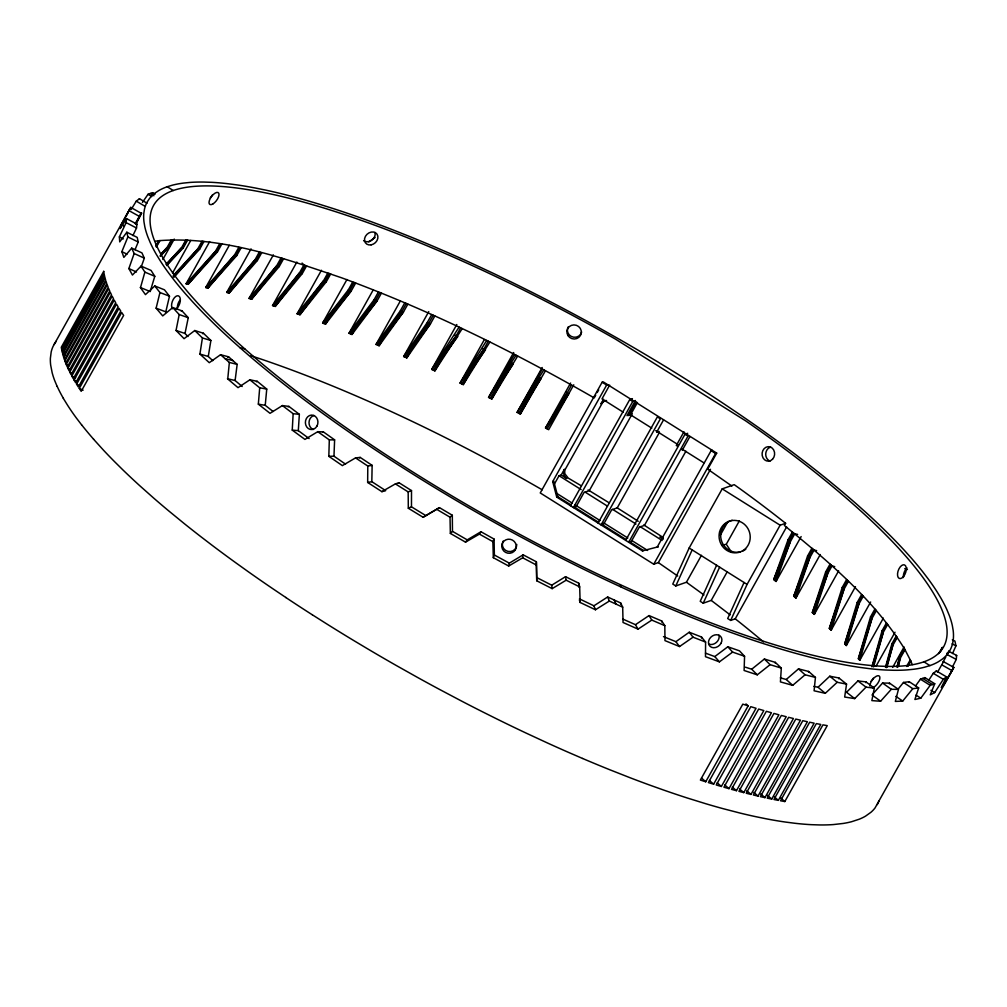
<?xml version="1.0" encoding="UTF-8"?>
<svg xmlns="http://www.w3.org/2000/svg" width="1007" height="1007" viewBox="0 0 1007 1007"><rect width="100%" height="100%" fill="white"/><g stroke="black" fill="none" stroke-linecap="round" stroke-linejoin="round"><path stroke-width="1.5" d="M915.514 685.994L920.448 679.184L924.904 677.623L934.735 683.74L930.178 685.339L920.813 698.166L914.885 699.5L918.661 687.932L912.783 688.687L902.738 701.048L895.336 701.426L898.445 689.392L891.321 689.292L880.622 701.199L876.291 700.948L871.848 700.595L874.315 688.108L866.033 687.152L854.704 698.606L844.672 697.033L846.547 684.105L837.182 682.293L825.299 693.307L814.084 690.789L815.431 677.409L805.084 674.778L792.698 685.352L780.438 681.903L781.306 668.094L770.103 664.67L757.277 674.828L744.11 670.498L744.563 656.274L732.618 652.095L719.413 661.851L705.479 656.69L705.592 642.076L693.043 637.192L679.524 646.557L664.972 640.616L664.821 625.662L651.793 620.098L638.048 629.136L623.043 622.477L622.691 607.183L609.348 601.041L595.439 609.764L580.145 602.463L579.68 586.88L566.148 580.196L552.163 588.642L536.744 580.787L536.379 561.793L523.149 554.832L522.683 557.802L508.686 566.022L493.329 557.689L494.361 555.021L494.085 539.072L480.968 531.746L479.42 534.113L465.511 542.144L450.356 533.42L452.47 531.356L452.307 515.244L439.442 507.629L425.873 515.609L418.648 511.229L411.473 506.823L411.511 490.585L399.049 482.768L395.399 483.889L381.88 491.655L367.656 482.454L367.794 466.04L355.559 457.895L342.355 465.612L328.823 456.322L329.314 439.87L317.759 431.688L304.932 439.404L292.244 430.127L293.15 413.701L282.401 405.569L270.027 413.323L258.333 404.159L259.705 387.796L249.887 379.815L238.017 387.657L227.746 378.972L229.357 362.457L220.571 354.703L209.267 362.684L199.915 354.049L202.42 337.962L194.766 330.523L184.067 338.679L176.049 330.46L179.196 314.562L172.751 307.538L162.719 315.908L156.123 308.18L159.949 292.534L154.788 285.975L145.449 294.623L140.476 287.687L144.87 272.117L141.056 266.1L132.433 275.049L128.871 268.554L134.145 253.525L131.703 248.125L123.836 257.402L121.86 251.649L127.876 236.96L126.844 232.227L137.204 237.4L138.211 242.007L135.001 249.786M132.911 235.588L136.524 228.023L136.902 224.12L126.53 218.607L126.139 222.61L119.367 236.909L119.732 241.881L126.844 232.227M701.476 637.935L701.489 637.003L689.254 632.232L675.898 641.673L663.475 636.613M385.278 490.371L371.822 481.673L372.137 465.36L360.204 457.417L355.559 457.895M345.514 464.126L333.972 456.184L334.614 439.845L323.348 431.877L317.759 431.688M536.744 580.787L536.379 561.793M309.124 438.574L298.311 430.644L299.356 414.33L288.871 406.4L282.401 405.569M948.858 651.365L956.65 655.419L956.26 659.421L952.471 666.936M775.252 663.248L775.314 662.367L764.389 659.031L751.7 669.227L745.331 667.163M273.048 411.473L265.231 405.33L266.754 389.08L257.175 381.288L249.887 379.815M808.495 672.298L808.583 671.442L798.501 668.887L786.24 679.486L780.312 677.849M242.184 386.512L235.109 380.52L237.161 364.37L228.589 356.818L220.571 354.703M838.793 678.806L838.919 677.975L829.781 676.213L818.024 687.252L813.883 686.346M212.779 360.67L208.273 356.478L210.891 340.479L203.427 333.241L194.766 330.523M865.844 682.683L865.995 681.89L857.914 680.946L846.421 692.388M187.957 336.527L185.011 333.468L188.259 317.683L181.965 310.823L172.751 307.538M508.686 566.022L509.341 563.152L523.149 554.832M165.765 311.981L169.491 296.196L164.443 289.802L154.788 285.975M889.319 683.904L889.521 683.136L882.573 683.036L872.956 693.836M897.061 666.521L899.817 656.174L904.198 648.344M897.476 667.213L900.245 656.879L904.626 649.037C874.076 599.731 828.799 561.83 784.377 525.49L785.598 523.3L784.591 522.495A452.483 108.693 29.2 0 0 740.573 489.213L734.204 484.657L722.208 488.861L689.153 548.022L672.777 584.06L675.785 585.961L686.422 582.235L701.464 555.31M898.244 666.407L900.61 657.546L904.991 649.716M885.468 667.263L891.875 643.813L896.255 635.983M886.387 666.533L892.403 644.556L896.784 636.726L897.262 637.444L892.882 645.273L886.387 667.654M886.877 667.263L892.882 645.273L891.875 643.813M871.924 666.835L882.107 630.697L886.487 622.855M873.572 666.873L883.315 632.245L887.696 624.403M897.287 667.402L899.817 656.174M898.08 666.584L900.245 656.879M872.968 666.105L882.736 631.477L887.117 623.635M885.908 666.936L892.403 644.556M883.353 618.122L859.777 660.302L858.367 658.679L870.526 616.876L874.907 609.034M870.526 616.876L871.269 617.694L859.072 659.484L871.949 618.499L876.329 610.657L875.649 609.864L871.269 617.694L858.367 658.679M859.777 660.302L871.949 618.499L871.269 617.694M873.069 666.244L883.315 632.245L882.107 630.697M861.602 594.596L857.221 602.425L844.709 643.851L846.321 645.55L870.652 602.01M862.433 595.439L858.052 603.281L845.515 644.707L858.833 604.112L863.213 596.282M846.321 645.55L858.833 604.112L857.221 602.425M872.465 665.463L882.736 631.477M141.056 266.1L151.063 270.43L154.788 276.283L150.194 291.564L140.338 287.473M846.623 579.579L842.242 587.421L829.34 628.456L831.153 630.206L855.472 586.678M831.153 630.206L844.042 589.171L848.423 581.329M847.554 580.473L843.174 588.302L830.246 629.337L844.042 589.171L842.242 587.421M908.994 682.456L909.22 681.714L918.661 687.932M830.045 564.096L825.664 571.926L812.334 612.571L814.323 614.371L838.655 570.831M832.034 565.896L831.065 565.003L826.684 572.832L813.329 613.464L827.653 573.726L832.034 565.896L834.74 566.639M814.323 614.371L827.653 573.726L825.664 571.926M858.052 603.281L844.709 643.851L846.232 641.132M811.957 548.186L807.576 556.028L793.768 596.245L795.92 598.095L820.252 554.555M813.052 549.117L808.671 556.959L794.85 597.176L809.729 557.878L814.109 550.036L816.664 550.64M795.92 598.095L809.729 557.878L807.576 556.028M843.174 588.302L829.34 628.456L831.631 624.378M141.005 267.51L144.328 258.157L141.949 252.895L131.703 248.125M792.433 531.96L788.053 539.79L773.741 579.591L776.057 581.467L801.144 536.58M793.604 532.904L789.224 540.734L774.899 580.535L790.357 541.678L794.737 533.836L797.607 534.39M776.057 581.467L790.357 541.678L788.053 539.79M826.684 572.832L812.334 612.571L813.857 609.839M152.347 193.407L152.623 192.689L155.053 194.225M808.671 556.959L793.768 596.245L795.291 593.526M934.735 683.74L930.254 694.868L934.672 692.577L943.307 679.31L946.504 676.88L936.372 670.926L933.262 673.293L928.693 680.342M924.627 678.34L924.904 677.623M789.224 540.734L773.741 579.591L776.019 575.513M948.846 651.026L946.63 655.557M135.265 223.705L141.03 213.182L130.759 207.392L121.419 224.536L120.173 228.639L126.53 218.607M947.927 677.535L953.843 667.402L943.521 661.687L943.156 662.354M952.332 639.81L954.913 641.069L955.945 645.802L952.559 653.518M675.785 585.961L692.161 549.91M716.606 565.254L700.23 601.305L703.238 603.193L719.615 567.142M744.06 582.487L727.683 618.537L730.692 620.425L735.223 618.839L786.618 526.888M139.167 199.411L139.482 198.719L147.022 203.225M730.692 620.425L747.068 584.387L780.123 525.213L785.598 523.3M946.504 676.88L941.293 687.554L944.138 684.332L953.843 667.402M936.057 671.619L936.372 670.926M493.329 557.689L492.876 541.64L494.085 539.072M135.555 223.806L141.71 212.943L136.134 223.894M943.521 661.687L937.58 672.11M129.802 208.978L53.132 346.295A469.249 112.721 29.2 0 0 51.181 351.997L50.375 358.303A470.042 112.922 29.2 0 0 50.69 365.201L52.15 372.678A469.275 112.734 29.2 0 0 54.743 380.709L57.109 386.348M940.248 652.095L942.426 647.312L938.587 653.631M125.812 216.631L130.759 207.392M945.737 657.206L943.194 661.7M609.65 385.115L602.01 398.86L623.232 412.19M603.52 399.263L600.952 403.883A6.797 6.457 70.7 0 1 606.566 400.66M61.855 350.512L104.275 274.596L104.766 276.824L62.346 352.727L61.855 350.512L64.385 351.682M62.61 353.847L105.043 277.945L105.685 280.223L63.252 356.138L62.635 353.923L65.165 355.03M63.617 357.309L106.037 281.394L106.818 283.747L64.398 359.65L63.617 357.309L66.135 358.467M64.826 360.858L107.258 284.943L108.177 287.36L65.757 363.275L64.826 360.858L67.356 362.017M66.235 364.496L108.668 288.581L109.738 291.061L67.305 366.976L66.235 364.496L68.778 365.667M67.884 368.235L110.304 292.32L111.513 294.875L69.08 370.79L67.884 368.235L70.402 369.405M69.735 372.087L112.155 296.171L113.514 298.789L71.082 374.705L69.735 372.087L72.265 373.245M71.787 376.026L114.219 300.111L115.717 302.792L73.284 378.708L71.787 376.026L75.601 377.776M74.065 380.054L116.497 304.152L118.134 306.896L75.701 382.811L74.065 380.054L76.595 381.225M76.57 384.208L119.002 308.293L120.777 311.1L78.345 387.015L76.57 384.208L80.371 385.958M155.695 245.985L158.615 240.749M156.362 245.872L159.282 240.648C222.056 236.028 283.08 258.019 341.637 277.806C429.272 310.018 513.331 351.418 594.218 397.916L595.716 395.235M156.349 247.105L160 240.572M79.276 388.438L121.696 312.522L123.634 315.405L81.202 391.32L79.276 388.438L83.103 390.2M171.417 239.729L167.036 247.571L160.679 254.456M160.39 255.577L167.804 247.533L172.184 239.691M160.214 256.395L168.622 247.533L173.003 239.691M162.832 259.479L174.236 239.074M185.917 239.88L181.537 247.722L166.923 263.821M166.759 265.017L182.405 247.747L186.786 239.918M166.696 265.558L183.312 247.81L187.692 239.981M172.524 273.073L190.776 240.421M202.042 241.202L197.662 249.044L174.073 275.578M174.022 276.849L198.618 249.132L202.999 241.302M174.161 276.862L199.613 249.27L203.993 241.428M221.83 244.046L217.449 251.876L188.221 284.15L186.094 283.785L209.657 241.617M190.499 280.072L188.221 284.15L216.367 251.687L220.747 243.845M219.702 243.681L215.322 251.523L187.151 283.974L216.367 251.687L217.449 251.876M241.101 247.81L236.721 255.64L207.996 288.002L205.705 287.524L229.281 245.343M209.519 285.283L207.996 288.002L235.562 255.388L239.943 247.546M238.823 247.319L234.442 255.149L206.85 287.763L235.562 255.388L236.721 255.64M261.732 252.707L257.351 260.536L229.155 293.024L226.726 292.408L251.058 248.88M230.679 290.306L229.155 293.024L256.118 260.209L260.498 252.379M259.303 252.077L254.922 259.919L227.947 292.722L256.118 260.209L257.351 260.536M283.609 258.698L279.229 266.54L251.612 299.18L249.031 298.437L273.363 254.909M253.89 295.101L251.612 299.18L277.932 266.15L282.312 258.308M281.041 257.956L276.661 265.798L250.328 298.815L277.932 266.15L279.229 266.54M306.644 265.785L302.264 273.614L275.238 306.443L272.532 305.574L296.864 262.047M275.238 306.443L300.892 273.174L305.272 265.332M330.699 273.904L326.318 281.746L299.922 314.776L297.103 313.794L321.434 270.266M302.201 310.697L299.922 314.776L324.896 281.23L329.276 273.4M327.892 272.922L323.511 280.752L298.513 314.285L324.896 281.23L326.318 281.746M346.962 279.505L322.63 323.046L325.538 324.141L351.292 290.872L355.672 283.03M325.538 324.141L329.339 317.343M354.2 282.464L349.819 290.306L322.63 323.046L348.384 289.764L352.765 281.935M373.307 289.752L348.976 333.279L351.972 334.488L377.059 300.955L381.439 293.113M351.972 334.488L353.495 331.769M379.929 292.496L375.548 300.338L348.976 333.279L374.063 299.746L378.443 291.904M400.358 300.929L376.039 344.457L379.098 345.766L403.492 311.943L407.873 304.114M379.098 345.766L383.654 337.609M406.337 303.447L401.957 311.276L376.039 344.457L400.434 310.647L404.801 302.805M428.743 311.629L403.656 356.528L406.778 357.926L430.467 323.801L434.848 315.959M406.778 357.926L409.811 352.488M433.274 315.254L428.906 323.083L403.656 356.528L427.346 322.391L431.726 314.562M456.8 324.518L431.713 369.418L434.873 370.903L462.226 328.609M460.64 327.854L456.259 335.696L431.713 369.418L459.066 327.124M434.873 370.903L440.953 360.028M484.392 339.535L460.061 383.075L463.245 384.636L489.88 342.002M488.294 341.209L483.914 349.039L460.061 383.075L486.696 340.429M463.245 384.636L469.325 373.761M513.658 352.526L488.571 397.425L491.768 399.062L517.674 356.063M516.087 355.232L488.571 397.425L514.489 354.414M491.768 399.062L502.405 380.017M542.194 367.505L517.095 412.404L520.292 414.116L545.479 370.727M543.893 369.859L517.095 412.404L542.295 369.015M520.292 414.116L537.776 382.824M573.763 384.812L548.677 429.699L545.517 427.937L570.604 383.038M571.573 385.026L547.091 428.818L568.766 393.75L565.607 391.987M731.913 486.079L707.72 469.174L716.694 453.112L603.193 381.854L602.123 382.232L540.243 492.952L653.744 564.21L658.351 562.598L710.489 469.3M597.214 392.554L598.712 389.885M712.176 450.28L711.106 450.658L657.168 547.166L658.251 546.788L642.403 550.867L556.733 497.08L552.705 481.573L606.642 385.064L607.712 384.687M570.44 505.678L629.74 399.578L632.434 398.634M635.442 400.522L632.748 401.466L573.449 507.566L576.142 506.634L584.035 492.499L589.309 490.648L632.27 413.776M634.674 401.894L626.996 415.614L630.961 414.229M636.21 401.793L628.544 415.526L630.558 414.821L637.456 402.46M598.07 523.023L657.37 416.911L660.378 418.799L601.078 524.911L603.759 523.967L611.664 509.832L617.241 507.88L659.434 432.381M663.537 419.906L656.64 432.255L659.019 431.424M683.967 431.776L676.301 445.509L676.968 445.925M625.687 540.369L684.987 434.256L687.68 433.312M682.243 450.305L689.921 436.572M685.905 451.237L644.48 525.364L639.281 527.177L631.376 541.313L628.695 542.257L687.995 436.144L684.987 434.256M653.744 564.21L715.625 453.49L716.694 453.112M720.32 535.183L727.985 521.488M739.402 520.795L726.374 544.095L722.258 545.53M703.238 603.193L711.232 600.399L727.029 572.14M748.151 705.844L742.801 704.157L700.381 780.073L705.731 781.759L748.151 705.844L745.96 703.918M713.623 784.176L756.043 708.273L750.794 706.675L708.374 782.577L713.623 784.176L709.444 780.501M721.377 786.48L763.809 710.564L758.661 709.054L716.229 784.969L721.377 786.48L717.223 782.817M728.992 788.657L771.425 712.742L766.365 711.307L723.932 787.222L728.992 788.657L724.813 784.969M736.457 790.696L778.889 714.781L773.93 713.434L731.497 789.35L736.457 790.696L732.303 787.033M743.795 792.622L786.228 716.707L781.356 715.448L738.924 791.351L743.795 792.622L739.654 788.972M750.995 794.422L793.415 718.507L788.632 717.324L746.212 793.239L750.995 794.422L746.816 790.747M758.032 796.096L800.464 720.181L795.782 719.074L753.349 794.989L758.032 796.096L753.878 792.421M764.942 797.645L807.375 721.729L802.793 720.71L760.361 796.625L764.942 797.645L760.801 793.982M771.727 799.08L814.147 723.164L809.653 722.22L767.221 798.136L771.727 799.08L767.535 795.379M778.335 800.364L820.768 724.448L816.362 723.605L773.942 799.508L778.335 800.364L774.156 796.675M784.818 801.547L827.251 725.632L822.946 724.864L780.526 800.779L784.818 801.547L780.639 797.859M876.014 666.244L895.022 632.232M892.668 667.377L904.085 646.972M906.602 666.42L910.252 659.887M907.647 665.753L910.567 660.529L904.626 649.037M907.911 666.382L910.832 661.158M582.587 758.472A471.452 113.262 29.2 0 0 610.104 769.877L630.256 777.807A469.249 112.721 29.2 0 0 649.981 785.183L662.858 789.778A471.641 113.3 29.2 0 0 687.831 798.173L705.932 803.775A469.287 112.734 29.2 0 0 723.328 808.734L740.019 813.052A470.773 113.086 29.2 0 0 755.955 816.715L766.138 818.792A471.452 113.262 29.2 0 0 785.41 822.052L794.46 823.222A471.452 113.262 29.2 0 0 811.352 824.67L819.169 824.934A471.641 113.3 29.2 0 0 833.506 824.557L843.086 823.462A469.4 112.759 29.2 0 0 851.632 821.699L859.122 819.245A469.4 112.759 29.2 0 0 865.542 816.136L870.854 812.347A469.237 112.721 29.2 0 0 875.058 807.916L953 669.051M554.001 484.719L559.049 475.745L561.201 474.989L564.436 469.237A6.797 6.457 70.7 0 0 566.853 478.539L561.201 474.989M539.513 377.701L518.693 413.26L541.099 378.556L537.914 376.845M946.744 653.908L947.524 652.599M54.038 344.532L56.216 341.222M511.707 363.061L490.17 398.243L513.306 363.892L510.108 362.256M131.099 209.582L136.285 201.148L139.482 198.719M545.517 427.937L567.193 392.868M136.499 224.762L136.902 224.12M483.914 349.039L461.647 383.856L485.5 349.832L482.315 348.271M956.235 656.048L956.65 655.419M456.259 335.696L433.287 370.161L457.845 336.451L454.686 334.953M142.415 202.432L148.054 194.288L152.623 192.689M428.906 323.083L405.217 357.221L430.467 323.801L427.346 322.391M401.957 311.276L377.562 345.111L403.492 311.943L400.434 310.647M375.548 300.338L350.474 333.883L377.059 300.955L374.063 299.746M465.511 542.144L467.235 539.865L480.968 531.746M349.819 290.306L324.078 323.587L351.292 290.872L348.384 289.764M297.103 313.794L323.511 280.752L324.896 281.23M898.194 689.015L903.493 682.444L909.22 681.714M272.532 305.574L299.557 272.746L303.938 264.917L302.087 263.054M300.892 273.174L273.879 306.015L299.557 272.746L302.264 273.614M249.031 298.437L276.661 265.798L277.932 266.15M226.726 292.408L254.922 259.919L256.118 260.209M205.705 287.524L234.442 255.149L235.562 255.388M186.094 283.785L215.322 251.523L216.367 251.687M173.179 276.749L198.618 249.132L199.613 249.27M173.267 275.49L197.662 249.044L198.618 249.132M165.966 264.363L181.537 247.722L183.312 247.81M166.835 264.4L182.405 247.747M160.73 254.23L167.036 247.571L168.622 247.533M160.453 255.3L167.804 247.533M450.356 533.42L450.028 517.195L452.307 515.244M181.336 311.352L181.965 310.823M202.747 333.758L203.427 333.241M705.466 653.14L714.794 656.577L727.834 646.771L739.49 650.849L744.563 656.274M227.872 357.334L228.589 356.818M368.826 241.919L375.095 237.451M256.433 381.804L257.175 381.288M395.399 483.889L408.175 491.907L408.313 508.245L423.078 517.258L439.442 507.629M622.653 619.003L635.455 624.68L649.037 615.579L661.737 620.992L664.821 625.662M288.103 406.904L288.871 406.4M579.453 598.888L593.916 605.799L607.649 596.987L620.664 602.979L622.691 607.183M322.542 432.368L323.348 431.877M536.693 577.54L551.723 585.205L565.531 576.671L578.723 583.179L579.68 586.88M359.373 457.921L360.204 457.417M423.078 517.258L425.873 515.609M398.193 483.259L399.049 482.768M408.313 508.245L411.473 506.823M408.175 491.907L411.511 490.585M552.705 481.573L553.774 481.195L557.815 496.703L570.994 504.973M556.733 497.08L557.815 496.703M642.403 550.867L643.473 550.489L628.972 541.388M167.238 186.736L172.222 185.225A459.733 110.443 29.2 0 1 183.564 183.073L189.895 182.431A459.733 110.443 29.2 0 1 203.88 182.066L211.495 182.317A459.733 110.443 29.2 0 1 227.972 183.727L236.796 184.873A459.733 110.443 29.2 0 1 255.577 188.057L265.508 190.071A459.733 110.443 29.2 0 1 286.391 194.98L297.329 197.863A459.733 110.443 29.2 0 1 320.088 204.446L331.895 208.147A459.733 110.443 29.2 0 1 356.277 216.341L368.839 220.823A459.733 110.443 29.2 0 1 394.58 230.54L407.747 235.751A459.733 110.443 29.2 0 1 434.571 246.866L448.203 252.757A459.733 110.443 29.2 0 1 475.808 265.168L489.754 271.676A459.733 110.443 29.2 0 1 517.837 285.233L531.948 292.282A459.733 110.443 29.2 0 1 560.207 306.845L574.33 314.348A459.733 110.443 29.2 0 1 602.45 329.767L616.422 337.647A459.733 110.443 29.2 0 1 644.102 353.734L657.785 361.916A459.733 110.443 29.2 0 1 684.71 378.494L697.939 386.889A459.733 110.443 29.2 0 1 723.832 403.782L736.457 412.291A459.733 110.443 29.2 0 1 761.028 429.322L772.923 437.844A459.733 110.443 29.2 0 1 795.895 454.824L806.934 463.258A459.733 110.443 29.2 0 1 828.044 479.999L838.101 488.282A459.733 110.443 29.2 0 1 857.146 504.595L866.108 512.626A459.733 110.443 29.2 0 1 882.862 528.335L890.629 536.014A459.733 110.443 29.2 0 1 904.915 550.955L911.411 558.193A459.733 110.443 29.2 0 1 923.054 572.203L928.202 578.937A459.733 110.443 29.2 0 1 937.102 591.852L940.853 598.007A459.733 110.443 29.2 0 1 946.895 609.688L949.186 615.189A459.733 110.443 29.2 0 1 952.32 625.511L953.151 630.306A459.733 110.443 29.2 0 1 953.314 639.143L952.672 643.183A459.733 110.443 29.2 0 1 949.891 650.446L947.763 653.681A459.733 110.443 29.2 0 1 942.061 659.295L938.486 661.687A459.733 110.443 29.2 0 1 929.914 665.589L924.929 667.112A459.733 110.443 29.2 0 1 913.588 669.265L907.257 669.894A459.733 110.443 29.2 0 1 893.272 670.272L885.657 670.02A459.733 110.443 29.2 0 1 869.179 668.61L860.356 667.465A459.733 110.443 29.2 0 1 841.575 664.28L831.644 662.254A459.733 110.443 29.2 0 1 810.761 657.357L799.822 654.474A459.733 110.443 29.2 0 1 777.064 647.891L765.257 644.19A459.733 110.443 29.2 0 1 740.875 635.996L728.313 631.515A459.733 110.443 29.2 0 1 702.571 621.797L689.405 616.586A459.733 110.443 29.2 0 1 662.581 605.459L648.949 599.568A459.733 110.443 29.2 0 1 621.344 587.157L607.397 580.661A459.733 110.443 29.2 0 1 579.315 567.092L565.204 560.056A459.733 110.443 29.2 0 1 536.945 545.492L522.822 537.99A459.733 110.443 29.2 0 1 494.701 522.57L480.729 514.69A459.733 110.443 29.2 0 1 453.049 498.603L439.367 490.422A459.733 110.443 29.2 0 1 412.442 473.831L399.213 465.448A459.733 110.443 29.2 0 1 373.32 448.543L360.695 440.046A459.733 110.443 29.2 0 1 336.124 423.016L324.229 414.494A459.733 110.443 29.2 0 1 301.257 397.513L290.217 389.067A459.733 110.443 29.2 0 1 269.108 372.326L259.051 364.056A459.733 110.443 29.2 0 1 240.006 347.73L231.044 339.711A459.733 110.443 29.2 0 1 214.29 324.002L206.523 316.324A459.733 110.443 29.2 0 1 192.236 301.383L185.741 294.132A459.733 110.443 29.2 0 1 174.098 280.135L168.949 273.4A459.733 110.443 29.2 0 1 160.05 260.486L156.299 254.33A459.733 110.443 29.2 0 1 150.257 242.649L147.966 237.149A459.733 110.443 29.2 0 1 144.832 226.827L144.001 222.031A459.733 110.443 29.2 0 1 143.837 213.194L144.479 209.154A459.733 110.443 29.2 0 1 147.261 201.878L149.388 198.656A459.733 110.443 29.2 0 1 155.091 193.029L158.665 190.65A459.733 110.443 29.2 0 1 167.238 186.736L173.254 190.524M381.88 491.655L385.706 490.648M367.656 482.454L371.822 481.673M154.927 241.34L159.282 240.648M367.794 466.04L372.137 465.36M328.823 456.322L333.972 456.184M329.314 439.87L334.614 439.845M292.244 430.127L298.311 430.644M293.15 413.701L299.356 414.33M258.333 404.159L265.231 405.33M259.705 387.796L266.754 389.08M227.431 378.708L235.109 380.52M229.357 362.457L237.161 364.37M240.006 347.73L244.877 348.976M224.913 358.568L232.831 360.582M199.915 354.049L208.273 356.478M202.42 337.962L210.891 340.479M176.049 330.46L185.011 333.468M179.196 314.562L188.259 317.683M904.777 568.615L907.408 569.559M156.123 308.18L165.589 311.755M159.949 292.534L169.491 296.196M144.87 272.117L154.788 276.283M582.562 758.46L568.59 752.418A470.042 112.922 29.2 0 1 547.393 742.952L525.969 733.02A471.452 113.262 29.2 0 1 497.194 719.136L482.693 711.899A469.249 112.721 29.2 0 1 460.942 700.746L439.216 689.254A469.451 112.771 29.2 0 1 417.565 677.447L396.041 665.363A471.339 113.225 29.2 0 1 367.656 648.86L353.633 640.477A472.019 113.388 29.2 0 1 326.004 623.459L312.434 614.862M128.871 268.554L136.486 271.978M134.145 253.525L144.328 258.157M121.86 251.649L127.02 254.142M127.876 236.96L138.211 242.007M662.795 537.247L649.301 528.524A470.835 113.111 29.2 0 0 643.788 524.911M952.056 643.863L955.945 645.802M119.367 236.909L123.257 238.923M126.139 222.61L136.524 228.023M536.253 564.952L522.683 557.802M947.184 654.6L956.26 659.421M509.341 563.152L494.361 555.021M121.419 224.536L123.999 225.946M128.959 210.627L139.268 216.341M492.876 541.64L479.42 534.113M941.772 664.847L952.03 670.637M467.235 539.865L452.47 531.356M542.181 489.792L534.151 485.185A464.265 111.525 29.2 0 0 250.844 355.71M136.285 201.148L145.146 206.359M450.028 517.195L436.837 509.391M581.127 485.714L568.212 478.061L564.977 473.932A6.772 6.558 47.3 0 1 565.531 468.847L602.048 403.505A6.772 6.558 47.3 0 1 606.063 400.434M933.262 673.293L943.307 679.31M930.921 690.311L934.672 692.577M588.113 489.918L608.895 502.657M148.054 194.288L151.742 196.579M602.123 382.232L606.642 385.064M629.74 399.578L632.748 401.466M711.106 450.658L715.625 453.49M630.558 414.821L651.781 428.139M655.758 430.644L678.315 444.804M682.091 449.135L703.843 462.805M722.208 488.861L780.123 525.213M923.897 661.813L929.914 665.589M150.282 193.445L153.945 195.748M922.739 678.441L932.507 684.584M689.153 548.022L747.068 584.387M663.323 539.11L659.937 536.983A6.797 6.457 70.7 0 0 663.185 537.977M559.049 475.745L581.165 489.616M585.067 492.071L607.347 506.068M612.546 509.328L635.983 524.043M639.911 526.51L662.128 540.457M556.393 493.178L572.266 503.135M574.909 504.797L600.034 520.569M603.999 523.061L627.802 538.002M631.779 540.495L647.639 550.464M573.625 506.634L598.662 522.356M601.305 524.005L626.341 539.727M616.876 507.654L629.312 515.534A470.835 113.111 29.2 0 1 638.249 521.299M920.448 679.184L930.178 685.339M915.992 695.082L920.813 698.166M285.887 597.529L272.935 588.805A471.339 113.225 29.2 0 1 247.785 571.372L235.537 562.598A472.006 113.388 29.2 0 1 211.974 545.19L200.657 536.53A470.042 112.922 29.2 0 1 184.281 523.627L168.685 510.864A469.249 112.721 29.2 0 1 153.895 498.276L139.96 485.903A472.17 113.426 29.2 0 1 122.778 469.791L114.811 461.911A470.055 112.922 29.2 0 1 103.658 450.368L93.5 439.153M903.493 682.444L912.783 688.687M895.827 696.366L902.738 701.048M658.351 562.598L677.724 576.042M889.521 683.136L898.445 689.392M882.573 683.036L891.321 689.292M686.422 582.235L703.943 594.948M871.961 694.943L880.622 701.199M711.232 600.399L730.188 614.899M865.995 681.89L874.315 688.108M857.914 680.946L866.033 687.152M846.711 692.426L854.704 698.606M735.223 618.839L737.363 620.513A464.265 111.525 29.2 0 1 763.507 641.912M838.919 677.975L846.547 684.105M829.781 676.213L837.182 682.293M818.024 687.252L825.299 693.307M808.583 671.442L815.431 677.409M701.527 778.059L705.731 781.759M798.501 668.887L805.084 674.778M786.24 679.486L792.698 685.352M775.314 662.367L781.306 668.094M764.389 659.031L770.103 664.67M751.7 669.227L757.277 674.828M731.623 552.377L726.676 544.85M727.834 646.771L732.618 652.095M714.794 656.577L719.413 661.851M701.489 637.003L705.592 642.076M81.554 424.79L76.268 417.88A471.452 113.262 29.2 0 1 67.242 404.701L63.303 398.331M689.254 632.232L693.043 637.192M675.898 641.673L679.524 646.557M649.037 615.579L651.793 620.098M635.455 624.68L638.048 629.136M620.199 584.626L621.344 587.157M614.169 600.008L616.032 604.137M607.649 596.987L609.348 601.041M910.567 660.529L912.266 664.595M593.916 605.799L595.439 609.764M579.39 599.933L580.145 602.463M565.531 576.671L566.148 580.196M551.723 585.205L552.163 588.642M578.723 583.179L578.798 587.068M620.664 602.979L620.677 603.961M661.737 620.992L661.737 621.948M312.321 614.811A471.641 113.3 29.2 0 1 285.749 597.466M878.922 801.006A471.641 113.3 29.2 0 1 877.248 804.606M770.053 461.105A7.25 6.243 -85.6 0 1 768.593 460.312A7.25 6.306 -86.5 0 1 765.823 452.974A7.25 6.306 -86.5 0 1 770.707 447.108M374.969 232.428A7.25 5.941 -40.1 0 1 372.489 239.59A7.25 5.941 -40.1 0 1 365.012 241.39A7.25 5.866 -40.9 0 1 363.64 240.635M581.668 331.995A7.25 7.036 18.9 0 1 571.196 336.376A7.25 7.024 14.9 0 1 568.25 326.797M903.367 577.552A7.25 3.89 -69.8 0 1 907.043 567.973M212.389 194.93A7.25 3.248 -53.7 0 1 210.186 197.964M740.359 551.849A16.326 15.495 70.7 0 1 721.213 539.828A16.326 15.495 70.7 0 1 732.139 520.267M745.797 549.205A16.326 15.495 70.7 0 1 742.285 551.219M93.588 439.203A471.452 113.262 29.2 0 1 81.643 424.853M63.403 398.382A471.452 113.262 29.2 0 1 57.198 386.411M313.341 429.511A7.25 6.269 -86 0 1 309.023 422.323A7.25 6.269 -86 0 1 314.008 415.513M516.78 544.46A7.25 7.036 16.9 0 1 507.88 551.37A7.25 7.036 16.9 0 1 503.173 541.086M872.54 687.844A7.25 3.147 -54 0 0 878.935 681.261A7.25 3.147 -54 0 0 878.368 675.71A7.25 3.248 -53.7 0 0 872.855 679.234A7.25 3.248 -53.7 0 0 869.91 685.994M718.96 635.19A7.25 5.904 -40.5 0 1 716.468 642.353A7.25 5.904 -40.5 0 1 709.016 644.165M873.258 678.227A7.25 3.197 -53.8 0 1 871.055 681.261M172.474 308.797A7.25 3.789 -69.5 0 1 173.229 299.469A7.25 3.789 -69.5 0 1 179.347 296.499A7.25 3.89 -69.8 0 1 179.8 303.271A7.25 3.89 -69.8 0 1 175.457 309.275M177.396 308.532A7.25 3.839 -69.7 0 1 179.989 300.124M103.721 271.349L61.289 347.264L61.641 349.416L104.061 273.501L103.721 271.349M887.834 666.42L880.332 666.168A452.483 108.693 29.2 0 1 197.863 303.346L191.468 296.222A452.483 108.693 29.2 0 1 228.828 187.101A452.483 108.693 29.2 0 1 615.353 339.044L745.709 420.888A452.483 108.693 29.2 0 1 833.532 487.3L843.086 495.368A452.483 108.693 29.2 0 1 887.834 666.42M212.867 203.968A7.25 3.197 -53.8 0 0 218.809 193.319A7.25 3.197 -53.8 0 0 210.387 198.266A7.25 3.197 -53.8 0 0 212.867 203.968M903.657 576.369A7.25 3.839 -69.7 0 0 904.513 564.914A7.25 3.839 -69.7 0 0 897.539 573.763A7.25 3.839 -69.7 0 0 903.657 576.369M567.948 335.545A7.25 7.036 16.9 0 0 580.473 335.407A7.25 7.036 16.9 0 0 573.902 324.909A7.25 7.036 16.9 0 0 567.948 335.545M772.545 459.217A7.25 6.269 -86 0 0 770.317 446.982A7.25 6.269 -86 0 0 762.211 455.542A7.25 6.269 -86 0 0 772.545 459.217M371.117 244.865A7.25 5.904 -40.5 0 0 377.071 234.216A7.25 5.904 -40.5 0 0 365.428 236.33A7.25 5.904 -40.5 0 0 371.117 244.865M719.564 531.986A16.326 15.495 70.7 0 0 738.748 552.402A16.326 15.495 70.7 0 0 745.608 525.453A16.326 15.495 70.7 0 0 719.564 531.986M316.915 426.162A7.25 6.306 -86.5 0 0 315.065 416.168A7.25 6.243 -85.6 0 0 306.405 418.484A7.25 6.243 -85.6 0 0 308.192 428.466A7.25 6.306 -86.5 0 0 316.915 426.162M515.395 549.696A7.25 7.024 14.9 0 0 512.462 540.104A7.25 7.036 18.9 0 0 502.657 542.786A7.25 7.036 18.9 0 0 505.59 552.402A7.25 7.024 14.9 0 0 515.395 549.696M720.962 643.36A7.25 5.866 -40.9 0 0 718.646 635.102A7.25 5.941 -40.1 0 0 709.406 639.08A7.25 5.941 -40.1 0 0 711.773 647.4A7.25 5.866 -40.9 0 0 720.962 643.36"/></g></svg>
